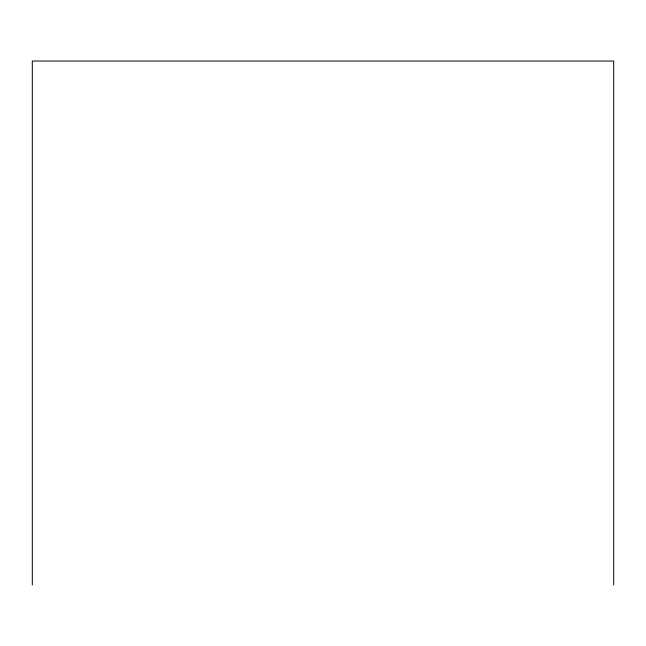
<?xml version="1.0" encoding="UTF-8"?>
<svg xmlns="http://www.w3.org/2000/svg" width="646" height="646" viewBox="0 0 646 646"><rect width="100%" height="100%" fill="white"/><g stroke="black" fill="none" stroke-linecap="round" stroke-linejoin="round"><path stroke-width="0.97" d="M613.7 584.969L613.7 61.031L32.3 61.031L32.3 584.969"/></g></svg>
